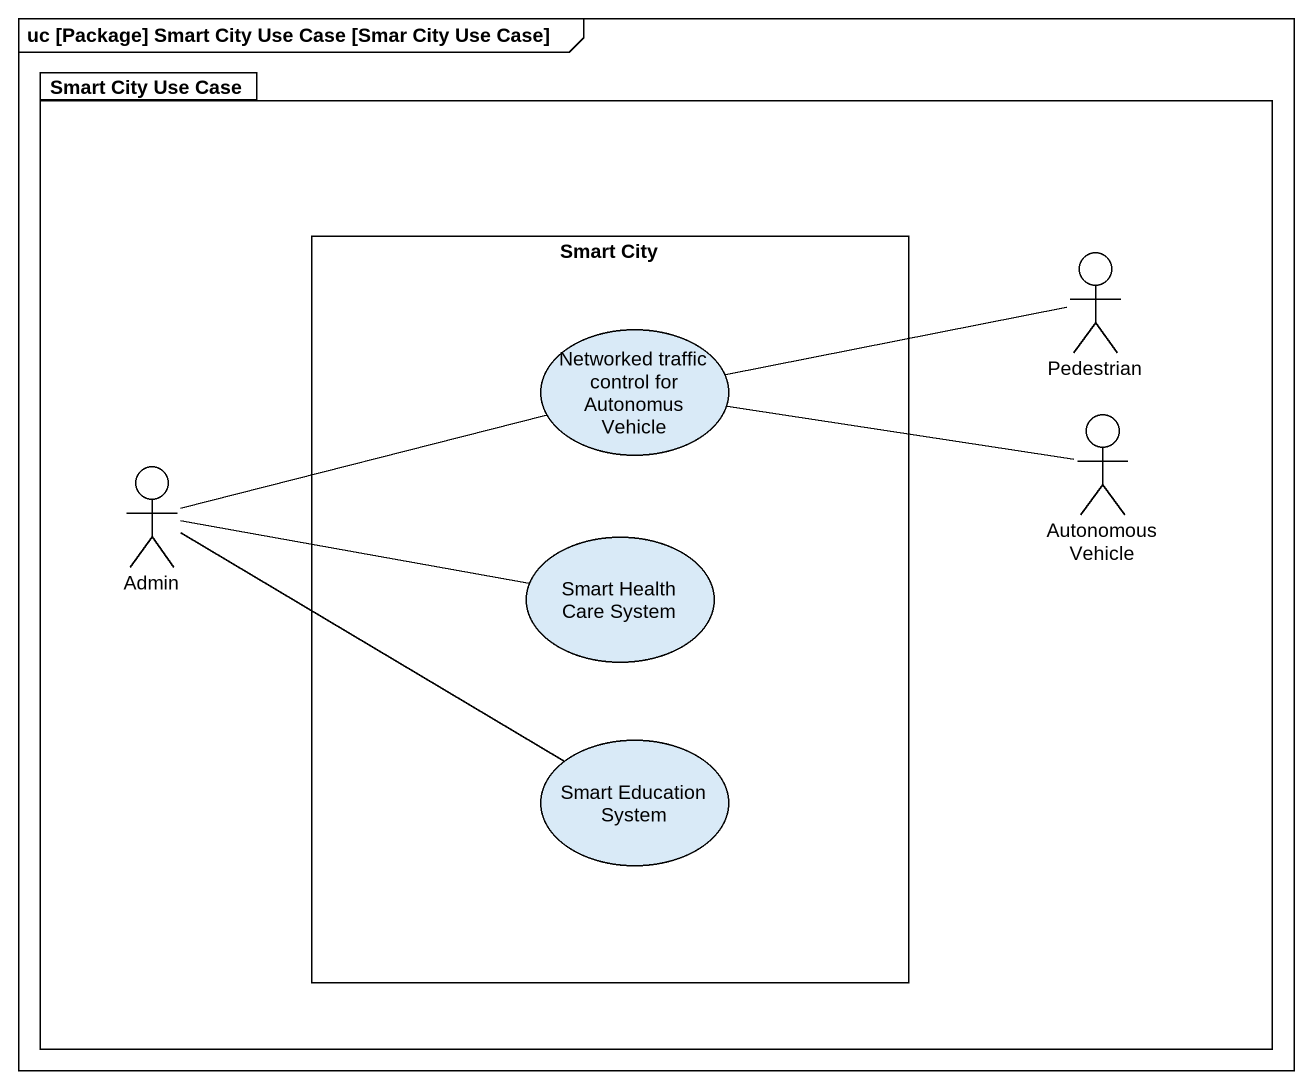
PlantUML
@startuml
mainframe uc [Package] Smart City Use Case [Smar City Use Case]
package "Smart City Use Case" as Smart_City_Use_Case {
  rectangle "Smart City" as Smart_City {
    usecase "Networked traffic control for Autonomus Vehicle" as Networked_traffic_control
    usecase "Smart Health Care System" as Smart_Health_Care_System
    usecase "Smart Education System" as Smart_Education_System
  }
  actor Pedestrian
  actor "Autonomous Vehicle" as Autonomous_Vehicle
  actor Admin
}
Pedestrian -left- Networked_traffic_control
Networked_traffic_control -right- Autonomous_Vehicle
Admin -right- Networked_traffic_control
Admin -right- Smart_Health_Care_System
Admin -right- Smart_Education_System
@enduml
